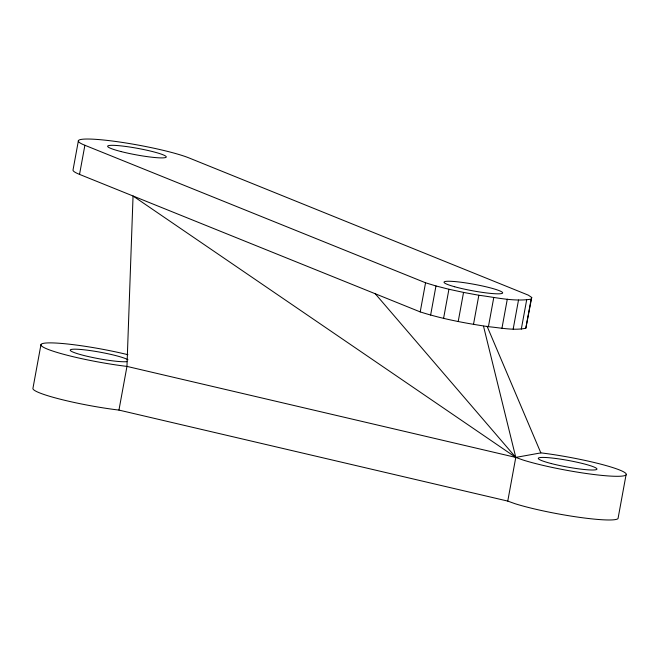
<?xml version="1.0" encoding="UTF-8"?>
<svg xmlns="http://www.w3.org/2000/svg" width="659" height="659" viewBox="0 0 659 659"><rect width="100%" height="100%" fill="white"/><g stroke="black" fill="none" stroke-linecap="round" stroke-linejoin="round"><path stroke-width="0.99" d="M40.965 344.608L32.95 388.283A59.59 6.639 10.4 0 0 118.95 410.087L507.759 501.087L514.819 503.633A59.59 6.639 10.4 0 0 577.408 517.051A59.59 6.639 10.4 0 0 618.035 518.551L626.05 474.867M78.405 140.688L73.058 169.808A59.59 6.639 10.4 0 0 79.541 174.396L420.211 311.905C442.411 318.997 465.402 323.256 488.418 326.683C500.774 327.803 513.46 330.711 525.816 328.264L531.731 297.481L528.32 295.15L189.042 157.946A59.59 6.639 10.4 0 0 110.053 140.738A59.59 6.639 10.4 0 0 84.887 145.277L79.541 174.396M118.95 410.087L126.965 366.404L133.052 196.003L515.783 457.404L522.834 459.949A59.59 6.639 10.4 0 0 601.395 475.353A59.59 6.639 10.4 0 0 618.323 469.505A59.59 6.639 10.4 0 0 542.711 453.087L540.841 452.89L515.783 457.404L126.965 366.404A59.59 6.639 10.4 0 1 40.932 344.789A59.59 6.639 10.4 0 1 127.895 354.69M420.211 311.905L425.557 282.785L84.887 145.277M430.624 315.084L435.97 285.965L425.557 282.785M443.581 318.371L448.927 289.252L435.97 285.965M458.203 321.543L463.549 292.415L448.927 289.252M473.5 324.376L478.838 295.257C496.095 297.382 513.773 301.896 531.154 299.145L531.731 297.481M488.418 326.683L493.764 297.563M501.944 328.314L507.29 299.194M513.163 329.146L518.509 300.026M521.302 329.129L526.648 300.01M525.816 328.264L531.154 299.145M507.759 501.087L515.783 457.404L483.525 326.213M463.549 292.415L478.838 295.257M375.251 293.757L515.783 457.404M487.059 326.197L540.841 452.89M126.956 361.626A29.795 3.32 10.4 0 1 81.073 354.74A29.795 3.32 10.4 0 1 83.767 349.764A29.795 3.32 10.4 0 1 127.961 359.781M454.669 286.756A29.795 3.32 10.4 0 0 502.257 293.337A29.795 3.32 10.4 0 0 463.162 282.53A29.795 3.32 10.4 0 0 454.669 286.756M121.141 151.586A29.795 3.32 10.4 0 0 166.241 157.073A29.795 3.32 10.4 0 0 123.505 146.174A29.795 3.32 10.4 0 0 121.141 151.586M551.385 463.582A29.795 3.32 10.4 0 0 596.889 469.233A29.795 3.32 10.4 0 0 554.639 458.334A29.795 3.32 10.4 0 0 551.385 463.582"/></g></svg>
